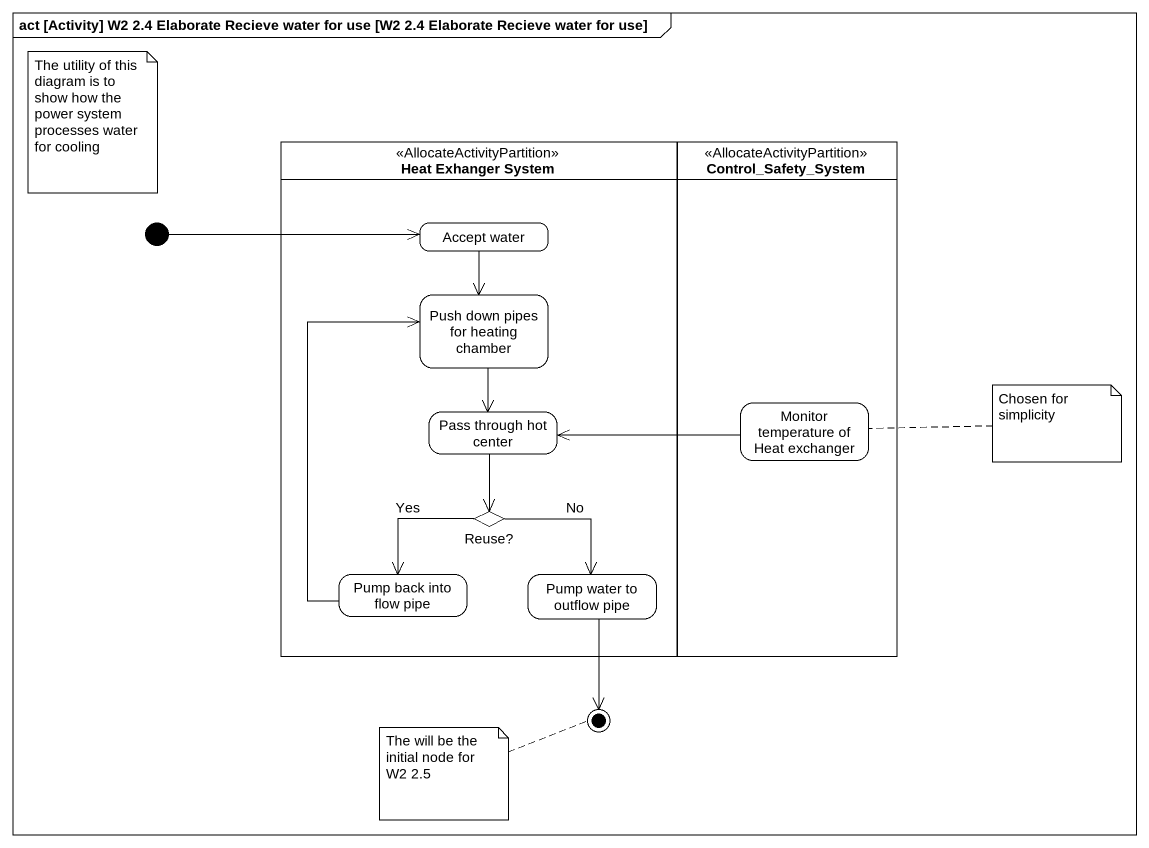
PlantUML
@startuml
mainframe act [Activity] W2 2.4 Elaborate Recieve water for use [W2 2.4 Elaborate Recieve water for use]
hide empty description
state "Heat Exhanger System" as Heat_Exhanger_System <<AllocateActivityPartition>> {
  state "Accept water" as Accept_water
  state "Push down pipes for heating chamber" as Push_down_pipes_for_heating
  state "Pass through hot center" as Pass_through_hot_center
  state "Reuse?" as Reuse <<choice>>
  state "Pump back into flow pipe" as Pump_back_into_flow_pipe
  state "Pump water to outflow pipe" as Pump_water_to_outflow_pipe
}
state Control_Safety_System <<AllocateActivityPartition>> {
  state "Monitor temperature of Heat exchanger" as Monitor_temperature_of_Heat
}
state initial1 <<start>>
state final1 <<end>>
initial1 -right-> Accept_water
Accept_water --> Push_down_pipes_for_heating
Push_down_pipes_for_heating --> Pass_through_hot_center
Pass_through_hot_center --> Reuse
Monitor_temperature_of_Heat -left-> Pass_through_hot_center
Reuse --> Pump_back_into_flow_pipe : Yes
Reuse --> Pump_water_to_outflow_pipe : No
Pump_back_into_flow_pipe -up-> Push_down_pipes_for_heating
Pump_water_to_outflow_pipe --> final1
note as N1
  The utility of this diagram is to show how the power system processes water for cooling
end note
note right of Monitor_temperature_of_Heat : Chosen for simplicity
note left of final1 : The will be the initial node for W2 2.5
@enduml
